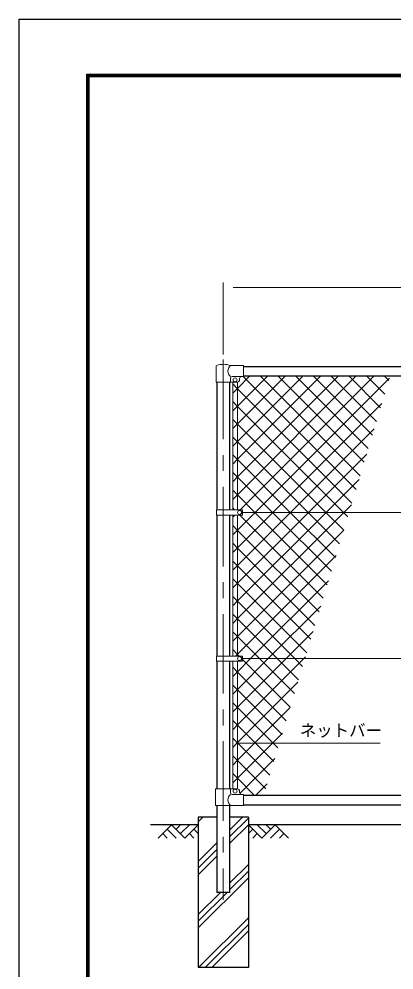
# Model space of a CAD drawing. Units: millimetres, scale not verified. Extents: x -4200 to 4200, y -2970 to 2970.
# Drawn here: x -4200 to -2704, y -827 to 2970 of the extents above; entities that cross this region are included whole.
import ezdxf
from ezdxf.enums import TextEntityAlignment as Align

# ---------------------------------------------------------------- set-up
doc = ezdxf.new("R2010")
doc.units = ezdxf.units.MM
doc.header["$LTSCALE"] = 10
doc.linetypes.add('USER1', pattern=[50.8, 31.75, -6.35, 6.35, -6.35])
for name, color, linetype, lineweight in [('0-1_D-BMK', 2, 'USER1', 13), ('0-2_D-STR1', 1, 'Continuous', 25), ('0-3_D-STR-DIM', 7, 'Continuous', 13), ('0-6_D-BGD', 7, 'Continuous', 25), ('0-7_D-STR4', 7, 'Continuous', 25), ('0-8_D-DCR-HCH', 7, 'Continuous', 13), ('0-9_D-STR3', 3, 'Continuous', 13), ('0-A_D-STR2', 7, 'Continuous', 13), ('0-B_D-STR-TXT', 7, 'Continuous', 13), ('0-C_D-TTL', 7, 'Continuous', 25)]:
    doc.layers.add(name, color=color, linetype=linetype, lineweight=lineweight)
doc.styles.add('ＭＳ ゴシック', font='')
doc.styles.get('ＭＳ ゴシック').set_extended_font_data('MS Gothic')

msp = doc.modelspace()

# ---------------------------------------------------------------- linework, layer by layer
at = {"layer": '0-1_D-BMK'}
msp.add_line((-3384.97, 1610.27), (-3384.97, -546.79), dxfattribs=at)
at = {"layer": '0-2_D-STR1'}
for p, q in [((-3304.97, 1583.21), (-1464.97, 1583.21)), ((-3410.37, 1520.21), (-3410.37, 1010.71)), ((-3359.57, 1520.21), (-3359.57, 1010.71)), ((-3304.97, 1545.21), (-1464.97, 1545.21)), ((-3410.37, 989.71), (-3410.37, 426.71)), ((-3359.57, 989.71), (-3359.57, 426.71)), ((-3410.37, 405.71), (-3410.37, -103.79)), ((-3359.57, 405.71), (-3359.57, -103.79)), ((-3304.97, -128.79), (-1464.97, -128.79)), ((-3410.37, -169.79), (-3410.37, -516.79)), ((-3359.57, -169.79), (-3359.57, -516.79)), ((-3304.97, -166.79), (-1464.97, -166.79)), ((-3359.57, -516.79), (-3410.37, -516.79))]:
    msp.add_line(p, q, dxfattribs=at)
at = {"layer": '0-3_D-STR-DIM'}
for p, q in [((-3384.97, 1630.27), (-3384.97, 1918.21)), ((-3344.97, 1898.21), (-1424.97, 1898.21))]:
    msp.add_line(p, q, dxfattribs=at)
at = {"layer": '0-6_D-BGD'}
for p, q in [((-3484.97, -246.79), (-3674.97, -246.79)), ((-1484.97, -246.79), (-3284.97, -246.79))]:
    msp.add_line(p, q, dxfattribs=at)
at = {"layer": '0-7_D-STR4'}
for p, q in [((-3484.97, -216.79), (-3484.97, -816.79)), ((-3410.37, -216.79), (-3484.97, -216.79)), ((-3284.97, -216.79), (-3359.57, -216.79)), ((-3284.97, -216.79), (-3284.97, -816.79)), ((-3284.97, -816.79), (-3484.97, -816.79))]:
    msp.add_line(p, q, dxfattribs=at)
at = {"layer": '0-8_D-DCR-HCH'}
for p, q in [((-3484.97, -234.71), (-3467.06, -216.79)), ((-3359.57, -268.41), (-3307.96, -216.79)), ((-3359.57, -294.92), (-3284.97, -220.32)), ((-3591.4, -246.79), (-3644.61, -300)), ((-3609.14, -264.53), (-3573.5, -300)), ((-3591.4, -246.79), (-3538.19, -300)), ((-3573.66, -264.53), (-3555.92, -246.79)), ((-3555.92, -282.26), (-3520.45, -246.79)), ((-3538.19, -300), (-3484.97, -246.79)), ((-3502.71, -264.53), (-3484.97, -282.18)), ((-3359.57, -321.44), (-3284.97, -246.84)), ((-3231.76, -300), (-3284.97, -246.79)), ((-3267.24, -264.53), (-3284.97, -282.18)), ((-3214.03, -282.26), (-3249.5, -246.79)), ((-3178.55, -246.79), (-3231.76, -300)), ((-3196.2, -264.62), (-3214.03, -246.79)), ((-3160.81, -264.53), (-3196.45, -300)), ((-3178.55, -246.79), (-3125.34, -300)), ((-3626.87, -282.26), (-3609.05, -300)), ((-3520.45, -282.26), (-3502.63, -300)), ((-3249.5, -282.26), (-3267.32, -300)), ((-3143.08, -282.26), (-3160.89, -300)), ((-3484.97, -393.81), (-3410.37, -319.21)), ((-3484.97, -420.32), (-3410.37, -345.72)), ((-3484.97, -446.84), (-3410.37, -372.24)), ((-3359.57, -480.54), (-3284.97, -405.94)), ((-3359.57, -507.05), (-3284.97, -432.45)), ((-3484.97, -658.97), (-3284.97, -458.97)), ((-3484.97, -632.45), (-3369.31, -516.79)), ((-3484.97, -605.94), (-3395.83, -516.79)), ((-3483.69, -816.79), (-3284.97, -618.07)), ((-3457.18, -816.79), (-3284.97, -644.59)), ((-3430.66, -816.79), (-3284.97, -671.1))]:
    msp.add_line(p, q, dxfattribs=at)
at = {"layer": '0-9_D-STR3'}
for p, q in [((-3413.52, 1520.21), (-3413.52, 1583.9)), ((-3304.97, 1586.21), (-3356.42, 1586.21)), ((-3304.97, 1586.21), (-3304.97, 1542.21)), ((-3413.52, 1520.21), (-3356.42, 1520.21)), ((-3356.42, 1520.21), (-3356.42, 1535.21)), ((-3356.42, 1520.21), (-3329.97, 1520.21)), ((-3304.97, 1542.21), (-3349.42, 1542.21)), ((-3347.47, 1520.21), (-3347.47, 1010.71)), ((-3328.47, 1520.21), (-3328.47, 1010.71)), ((-3319.97, 1535.21), (-3319.97, 1530.21)), ((-3412.47, 989.71), (-3412.47, 1010.71)), ((-3307.98, 1010.71), (-3412.47, 1010.71)), ((-3307.98, 989.71), (-3412.47, 989.71)), ((-3347.47, 989.71), (-3347.47, 426.71)), ((-3328.47, 989.71), (-3328.47, 426.71)), ((-3307.98, 989.71), (-3307.98, 1010.71)), ((-3307.98, 1000.21), (-1467.47, 1000.21)), ((-3412.47, 405.71), (-3412.47, 426.71)), ((-3307.98, 426.71), (-3412.47, 426.71)), ((-3307.98, 405.71), (-3307.98, 426.71)), ((-3307.98, 405.71), (-3412.47, 405.71)), ((-3347.47, 405.71), (-3347.47, -103.79)), ((-3328.47, 405.71), (-3328.47, -103.9)), ((-3307.98, 416.21), (-1467.47, 416.21)), ((-3415.92, -103.79), (-3329.97, -103.79)), ((-3415.92, -169.79), (-3415.92, -103.79)), ((-3356.42, -103.79), (-3356.42, -118.79)), ((-3319.97, -113.79), (-3319.97, -118.79)), ((-3304.97, -125.79), (-3349.42, -125.79)), ((-3304.97, -125.79), (-3304.97, -169.79)), ((-3304.97, -169.79), (-3415.92, -169.79))]:
    msp.add_line(p, q, dxfattribs=at)
for centre in [(-3337.97, 1529.21), (-3319.98, 1000.21), (-3319.98, 416.21), (-3337.97, -112.79)]:
    msp.add_circle(centre, 8, dxfattribs=at)
for centre, radius, start, end in [((-3410.22, 1583.9), 3.3, 109.22051, 180), ((-3384.97, 1511.48), 80, 69.0916, 109.22051), ((-3338.23, 1564.21), 28.55, 129.59418, 230.40582), ((-3349.42, 1535.21), 7, 90, 180), ((-3329.97, 1530.21), 10, 270, 0), ((-3312.97, 1535.21), 7, 90, 180), ((-3329.97, -113.79), 10, 0, 90), ((-3338.23, -147.79), 28.55, 129.59418, 230.40582), ((-3349.42, -118.79), 7, 180, 270), ((-3312.97, -118.79), 7, 180, 270)]:
    msp.add_arc(centre, radius, start, end, dxfattribs=at)
at = {"layer": '0-A_D-STR2'}
for p, q in [((-3328.47, 1495.17), (-3278.43, 1545.21)), ((-3328.47, 1424.46), (-3207.72, 1545.21)), ((-3328.47, 1353.75), (-3137.01, 1545.21)), ((-3328.47, 1283.04), (-3066.3, 1545.21)), ((-3328.47, 1212.33), (-2995.59, 1545.21)), ((-3328.47, 1141.62), (-2924.88, 1545.21)), ((-3328.47, 1070.91), (-2854.17, 1545.21)), ((-3317.96, 1010.71), (-2783.46, 1545.21)), ((-2855.44, 1091.71), (-3305.94, 1542.21)), ((-3257.75, 1000.21), (-2721.24, 1536.72)), ((-2839.06, 1146.04), (-3238.23, 1545.21)), ((-2822.67, 1200.37), (-3167.52, 1545.21)), ((-2806.29, 1254.69), (-3096.81, 1545.21)), ((-2789.91, 1309.02), (-3026.1, 1545.21)), ((-2773.52, 1363.35), (-2955.39, 1545.21)), ((-2757.14, 1417.67), (-2884.68, 1545.21)), ((-2740.76, 1472), (-2813.97, 1545.21)), ((-2724.37, 1526.33), (-2743.26, 1545.21)), ((-3347.47, 1476.17), (-3328.47, 1495.17)), ((-3328.47, 1423.32), (-3347.47, 1442.32)), ((-3347.47, 1405.46), (-3328.47, 1424.46)), ((-2905.36, 1000.21), (-3328.47, 1423.32)), ((-3187.04, 1000.21), (-2751.77, 1435.48)), ((-3328.47, 1352.61), (-3347.47, 1371.61)), ((-3347.47, 1334.75), (-3328.47, 1353.75)), ((-2976.07, 1000.21), (-3328.47, 1352.61)), ((-3116.33, 1000.21), (-2782.3, 1334.23)), ((-3328.47, 1281.9), (-3347.47, 1300.9)), ((-3347.47, 1264.04), (-3328.47, 1283.04)), ((-3046.78, 1000.21), (-3328.47, 1281.9)), ((-3328.47, 1211.19), (-3347.47, 1230.19)), ((-3045.62, 1000.21), (-2812.84, 1232.99)), ((-3347.47, 1193.33), (-3328.47, 1212.33)), ((-3117.5, 1000.21), (-3328.47, 1211.19)), ((-3328.47, 1140.48), (-3347.47, 1159.48)), ((-3347.47, 1122.62), (-3328.47, 1141.62)), ((-3188.21, 1000.21), (-3328.47, 1140.48)), ((-2974.9, 1000.21), (-2843.37, 1131.75)), ((-3328.47, 1069.77), (-3347.47, 1088.77)), ((-3347.47, 1051.91), (-3328.47, 1070.91)), ((-3258.92, 1000.21), (-3328.47, 1069.77)), ((-2904.19, 1000.21), (-2873.9, 1030.5)), ((-3340.13, 1010.71), (-3347.47, 1018.06)), ((-3347.47, 981.19), (-3338.96, 989.71)), ((-3328.47, 929.48), (-3257.75, 1000.21)), ((-3328.47, 858.77), (-3187.04, 1000.21)), ((-3328.47, 788.06), (-3116.33, 1000.21)), ((-3328.47, 717.35), (-3045.62, 1000.21)), ((-3328.47, 646.64), (-2974.9, 1000.21)), ((-3328.47, 575.93), (-2904.19, 1000.21)), ((-2986.51, 657.1), (-3319.13, 989.71)), ((-2970.13, 711.42), (-3258.92, 1000.21)), ((-2953.74, 765.75), (-3188.21, 1000.21)), ((-2937.36, 820.08), (-3117.5, 1000.21)), ((-2920.98, 874.4), (-3046.78, 1000.21)), ((-2904.59, 928.73), (-2976.07, 1000.21)), ((-2888.21, 983.06), (-2905.36, 1000.21)), ((-3328.47, 928.35), (-3347.47, 947.35)), ((-3347.47, 910.48), (-3328.47, 929.48)), ((-3002.9, 602.77), (-3328.47, 928.35)), ((-3328.47, 857.64), (-3347.47, 876.64)), ((-3347.47, 839.77), (-3328.47, 858.77)), ((-3019.28, 548.44), (-3328.47, 857.64)), ((-3328.47, 786.93), (-3347.47, 805.93)), ((-3347.47, 769.06), (-3328.47, 788.06)), ((-3035.66, 494.11), (-3328.47, 786.93)), ((-3328.47, 716.22), (-3347.47, 735.22)), ((-3276.06, 416.21), (-2965.5, 726.78)), ((-3347.47, 698.35), (-3328.47, 717.35)), ((-3052.05, 439.79), (-3328.47, 716.22)), ((-3328.47, 645.5), (-3347.47, 664.5)), ((-3347.47, 627.64), (-3328.47, 646.64)), ((-3099.18, 416.21), (-3328.47, 645.5)), ((-3205.35, 416.21), (-2996.03, 625.53)), ((-3328.47, 574.79), (-3347.47, 593.79)), ((-3347.47, 556.93), (-3328.47, 575.93)), ((-3169.89, 416.21), (-3328.47, 574.79)), ((-3328.47, 504.08), (-3347.47, 523.08)), ((-3240.6, 416.21), (-3328.47, 504.08)), ((-3134.64, 416.21), (-3026.56, 524.29)), ((-3063.93, 416.21), (-3057.1, 423.05)), ((-3328.47, 362.66), (-3347.47, 381.66)), ((-3328.47, 363.8), (-3276.06, 416.21)), ((-3328.47, 293.09), (-3205.35, 416.21)), ((-3328.47, 222.38), (-3134.64, 416.21)), ((-3328.47, 151.67), (-3063.93, 416.21)), ((-3117.58, 222.48), (-3307.98, 412.88)), ((-3101.2, 276.81), (-3240.6, 416.21)), ((-3084.81, 331.13), (-3169.89, 416.21)), ((-3068.43, 385.46), (-3099.18, 416.21)), ((-3347.47, 344.8), (-3328.47, 363.8)), ((-3133.96, 168.15), (-3328.47, 362.66)), ((-3328.47, 291.95), (-3347.47, 310.95)), ((-3328.47, 80.96), (-3087.63, 321.8)), ((-3347.47, 274.09), (-3328.47, 293.09)), ((-3150.35, 113.83), (-3328.47, 291.95)), ((-3328.47, 221.24), (-3347.47, 240.24)), ((-3347.47, 203.38), (-3328.47, 222.38)), ((-3166.73, 59.5), (-3328.47, 221.24)), ((-3328.47, 10.25), (-3118.16, 220.56)), ((-3328.47, 150.53), (-3347.47, 169.53)), ((-3347.47, 132.67), (-3328.47, 151.67)), ((-3183.12, 5.17), (-3328.47, 150.53)), ((-3328.47, -60.47), (-3148.69, 119.32)), ((-3328.47, 79.82), (-3347.47, 98.82)), ((-3347.47, 61.96), (-3328.47, 80.96)), ((-3199.5, -49.16), (-3328.47, 79.82)), ((-3328.47, 9.11), (-3347.47, 28.11)), ((-3347.47, -8.75), (-3328.47, 10.25)), ((-3215.88, -103.48), (-3328.47, 9.11)), ((-3319.21, -121.91), (-3179.22, 18.07)), ((-3347.47, -79.47), (-3328.47, -60.47)), ((-3255.38, -128.79), (-3209.76, -83.17))]:
    msp.add_line(p, q, dxfattribs=at)
for points in [[(-2871.83, 1037.38), (-3328.47, 1494.03), (-3347.47, 1513.03)], [(-3347.47, 486.22), (-3328.47, 505.22), (-2904.43, 929.26)], [(-3336.27, 426.71), (-3328.47, 434.51), (-2934.97, 828.02)], [(-3321.81, 426.71), (-3328.47, 433.37), (-3347.47, 452.37)], [(-3261.29, -128.79), (-3328.47, -61.6), (-3347.47, -42.6)]]:
    msp.add_lwpolyline(points, dxfattribs=at)
at = {"layer": '0-B_D-STR-TXT'}
msp.add_line((-2759.1, 79.12), (-3330.22, 79.12), dxfattribs=at)
at = {"layer": '0-C_D-TTL', "color": 2}
msp.add_lwpolyline([(-4200, 2970), (4200, 2970), (4200, -2970), (-4200, -2970)], close=True, dxfattribs=at)
at = {"layer": '0-C_D-TTL'}
for points in [[(-3930, 2750), (3930, 2750), (3930, -2750), (-3930, -2750)], [(-3927.5, 2747.5), (3927.5, 2747.5), (3927.5, -2747.5), (-3927.5, -2747.5)], [(-3925, 2745), (3925, 2745), (3925, -2745), (-3925, -2745)], [(-3922.5, 2742.5), (3922.5, 2742.5), (3922.5, -2742.5), (-3922.5, -2742.5)], [(-3920, 2740), (3920, 2740), (3920, -2740), (-3920, -2740)]]:
    msp.add_lwpolyline(points, close=True, dxfattribs=at)

# ---------------------------------------------------------------- texts
at = {"layer": '0-B_D-STR-TXT', "style": 'ＭＳ ゴシック'}
msp.add_text('ネットバー', height=48.09, dxfattribs=at).set_placement((-3079.66, 91.07), align=Align.BOTTOM_LEFT)

doc.saveas('drawing.dxf')
